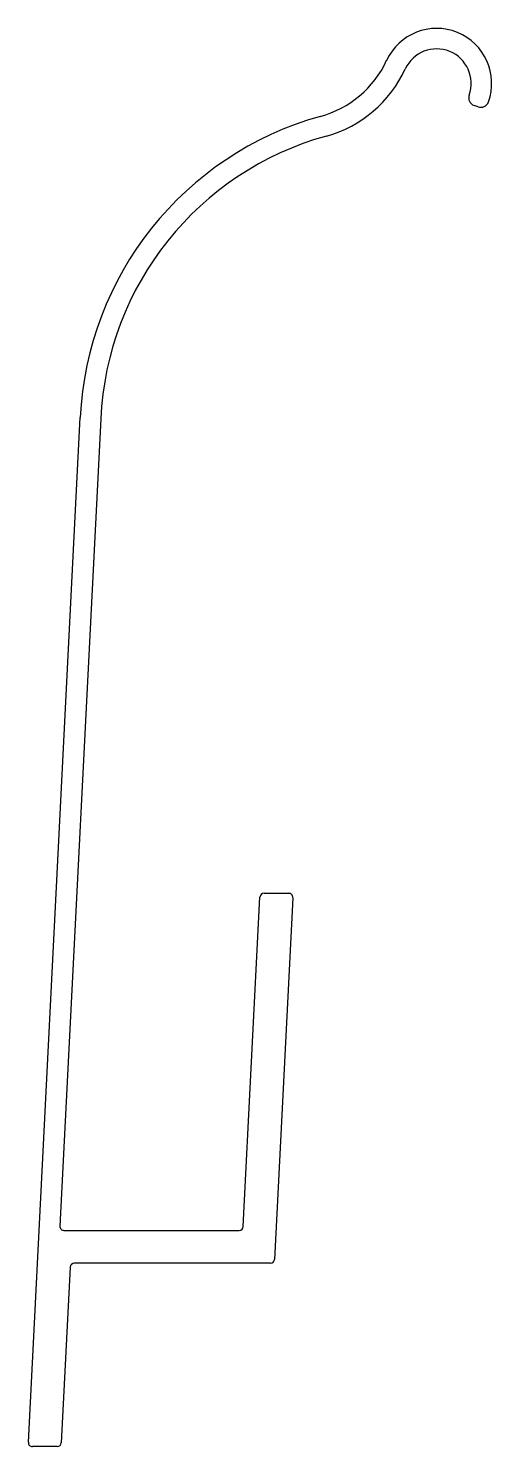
# Model space of a CAD drawing. Extents: x 6 to 63, y 5 to 177.
import ezdxf

# ---------------------------------------------------------------- set-up
doc = ezdxf.new("R2010")
doc.units = 0
doc.layers.get('0').update_dxf_attribs({"linetype": 'CONTINUOUS'})

msp = doc.modelspace()

# ---------------------------------------------------------------- linework, layer by layer
for p, q in [((61.2, 167.57), (60.72, 167.73)), ((6.47, 5.14), (12.78, 129.77)), ((15.28, 129.63), (10.31, 31.44)), ((32.63, 31.38), (34.66, 71.44)), ((35.17, 71.91), (38.17, 71.91)), ((38.66, 71.38), (36.44, 27.38)), ((10.81, 30.91), (32.13, 30.91)), ((11.56, 26.44), (10.47, 5.08)), ((11.56, 26.44), (11.56, 26.44)), ((35.94, 26.91), (12.06, 26.91)), ((9.98, 4.61), (6.97, 4.61))]:
    msp.add_line(p, q)
for centre, radius, start, end in [((56.16, 170.41), 6.7, 340.4763, 155.1804), ((56.16, 170.42), 4.2, 340.3743, 155.2206), ((38.73, 178.47), 12.5, 285.1429, 335.1977), ((38.73, 178.47), 15, 285.5735, 335.1974), ((61.06, 168.68), 1, 160.6755, 250.5641), ((61.53, 168.51), 1, 250.5475, 340.4587), ((52.74, 127.87), 40, 105.5863, 177.284), ((52.74, 127.87), 37.5, 105.4436, 177.3129), ((35.16, 71.41), 0.5, 89.2932, 176.8907), ((38.16, 71.41), 0.5, 357.1004, 89.5553), ((10.81, 31.41), 0.5, 177.1005, 270), ((32.13, 31.41), 0.5, 269.9994, 356.8911), ((12.06, 26.41), 0.5, 89.2937, 177.1004), ((35.94, 27.41), 0.5, 270, 356.8912), ((6.97, 5.11), 0.5, 177.1005, 270.0039), ((9.98, 5.11), 0.5, 270, 356.8909)]:
    msp.add_arc(centre, radius, start, end)

doc.saveas('drawing.dxf')
